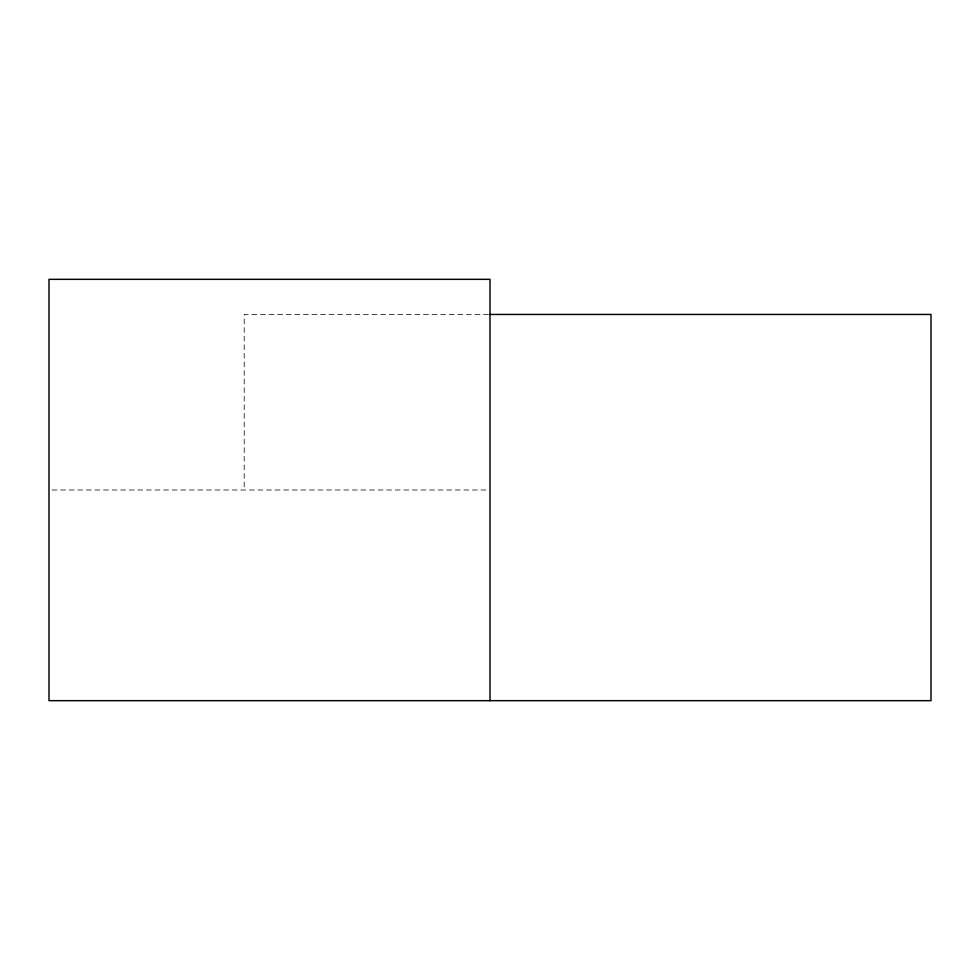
<?xml version="1.0" encoding="UTF-8"?>
<svg xmlns="http://www.w3.org/2000/svg" width="980" height="980" viewBox="0 0 980 980"><rect width="100%" height="100%" fill="white"/><g stroke="black" fill="none" stroke-linecap="round" stroke-linejoin="round"><path stroke-width="0.73" stroke-dasharray="4.9 3.68" d="M488.469 314.445L244.216 314.445L244.216 490M52.05 490L488.469 490"/><path stroke-width="1.47" d="M490 314.445L931 314.445L931 700.663L49 700.663L49 279.337L490 279.337L490 700.663"/></g></svg>
